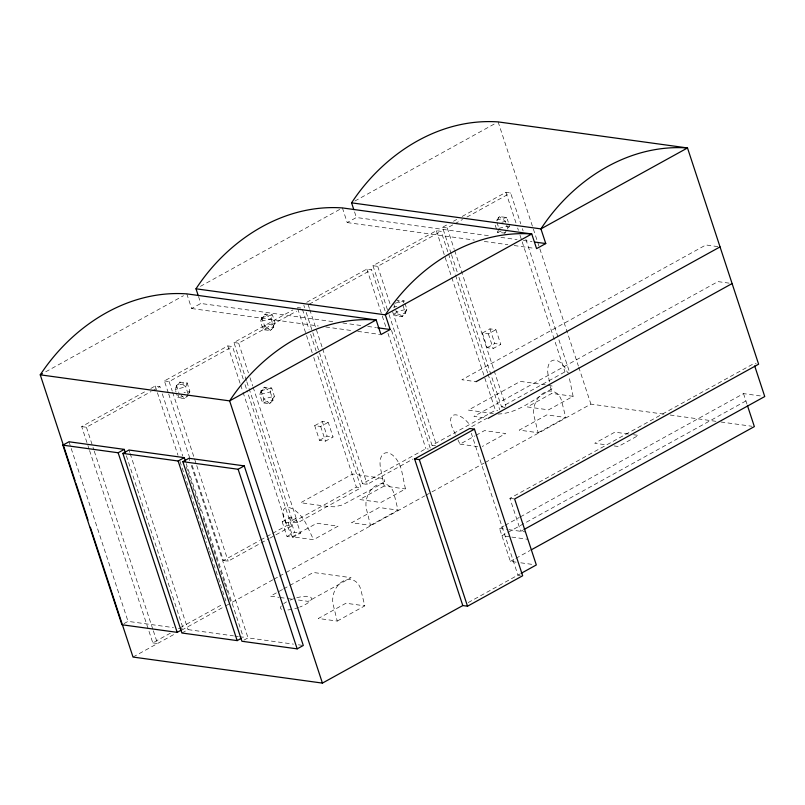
<?xml version="1.0" encoding="UTF-8"?>
<svg xmlns="http://www.w3.org/2000/svg" width="805" height="805" viewBox="0 0 805 805"><rect width="100%" height="100%" fill="white"/><g stroke="black" fill="none" stroke-linecap="round" stroke-linejoin="round"><path stroke-width="0.6" stroke-dasharray="4.03 3.02" d="M179.284 393.836L177.915 397.761L185.231 398.586L188.471 395.094M189.155 393.132L189.839 391.17L187.132 382.928L179.817 382.103L176.577 385.595L175.208 389.519L175.983 391.874M403.466 302.871L404.15 300.909L398.052 300.225M498.567 229.355L497.54 232.293L504.856 233.118L507.281 230.502M187.867 394.349L185.231 398.586L180.984 395.185M188.521 393.293L189.839 391.17L183.973 392.649M496.806 220.882L499.442 216.646L506.758 217.471L508.297 222.18M45.714 371.809L183.53 295.687M200.405 286.369L340.213 209.139M354.864 201.029L494.844 123.708M186.81 293.875L191.62 308.536L200.807 303.465L335.353 321.97M342.417 207.921L347.207 222.583L356.404 217.501L490.949 236.016M89.164 449.311L81.697 426.61L145.343 391.461M150.827 388.433L155.214 386.008L159.933 386.652L160.718 389.046M168.315 392.82L164.401 380.926L227.805 345.909L232.524 346.563L243.472 379.859M246.441 380.584L233.923 342.528L292.95 309.915M306.725 302.308L366.849 269.101L371.568 269.745L385.253 311.374M387.447 309.724L372.977 265.71L436.37 230.693L441.09 231.347L448.133 252.75M451.102 253.474L442.498 227.312L447.962 224.293M453.426 221.274L456.707 219.463M462.171 216.444L505.892 192.294L510.612 192.938L520.785 223.86M81.697 426.61L86.417 427.264L151.159 391.502M152.256 390.898L159.933 386.652M164.401 380.926L169.12 381.58L232.524 346.563M233.923 342.528L238.642 343.172L296.582 311.173M309.261 304.169L371.568 269.745M372.977 265.71L377.696 266.364L441.09 231.347M442.498 227.312L447.218 227.956L453.779 224.333M454.865 223.73L462.523 219.503M466.89 217.088L510.612 192.938M314.705 425.664L322.272 421.478L328.239 422.303L333.059 436.964L325.492 441.15L319.525 440.325L314.705 425.664L320.672 426.489L328.239 422.303M482.386 333.039L489.963 328.853L495.92 329.678L500.75 344.339L493.173 348.515L487.206 347.7L482.386 333.039L488.353 333.854L495.92 329.678M319.525 440.325L327.092 436.139L333.059 436.964M487.206 347.7L494.783 343.514L500.75 344.339M282.193 521.811L289.76 517.625L295.727 518.45L300.547 533.111L292.98 537.297L287.013 536.472L282.193 521.811L288.16 522.636L295.727 518.45M192.164 465.371L223.448 560.522L259.522 540.598M260.619 539.994L271.547 533.957M272.633 533.353L286.852 525.504L291.571 526.158L246.984 390.566M246.833 381.771L292.97 522.123L356.374 487.095L361.093 487.75L316.516 352.157M319.484 352.882L362.502 483.714L425.895 448.697L428.26 449.019M389.006 314.483L432.023 445.306L495.417 410.288L497.782 410.61M458.92 277.262L501.545 406.907L564.939 371.88L568.481 372.373M223.448 560.522L228.167 561.176L268.608 538.837M269.705 538.233L291.571 526.158M292.97 522.123L297.689 522.767L361.093 487.75M362.502 483.714L367.221 484.369L413.126 459.001M471.72 426.64L487.025 418.187M123.96 623.623L128.045 621.369L173.488 627.618M287.013 536.472L294.58 532.286L300.547 533.111M292.296 536.784L316.808 523.25L338.04 526.168L313.537 539.702L292.296 536.784L285.121 521.419A18.223 8.372 53.2 0 1 288.562 507.522A18.223 8.372 53.2 0 1 306.363 524.347L313.537 539.702M384.186 486.019L359.684 499.553L380.926 502.481L405.428 488.947L401.846 471.599A18.223 9.821 69.4 0 0 387.658 452.792A18.223 9.821 69.4 0 0 380.614 468.671L384.186 486.019L405.428 488.947M457.934 439.761L459.987 444.149L474.9 435.918M475.966 435.324L484.489 430.615L505.721 433.543L482.286 446.483M573.11 396.312L551.878 393.393L527.366 406.928L548.608 409.856L573.11 396.312L569.538 378.964A18.223 9.821 69.4 0 0 568.974 376.71M89.556 450.508L152.799 642.863L170.358 633.163M180.229 627.709L223.015 604.072M370.471 525.343L398.042 510.118L394.048 493.958A18.223 13.886 -72.2 0 0 376.277 485.405A18.223 13.886 -72.2 0 0 366.486 509.183L370.471 525.343L351.594 522.747L379.165 507.522L398.042 510.118M538.153 432.718L565.724 417.493L561.729 401.323A18.223 13.886 -72.2 0 0 543.959 392.78A18.223 13.886 -72.2 0 0 534.168 416.557L538.153 432.718L519.275 430.122L546.847 414.897L565.724 417.493M133.016 657.051L175.077 633.817M181.658 630.174L224.444 606.537M225.541 605.934L228.841 604.112M272.855 579.801L231.035 602.905L228.278 594.543M273.952 579.198L278.349 576.762M279.456 576.149L284.96 573.11M286.057 572.506L424.728 495.91M425.825 495.296L484.147 463.076M485.254 462.473L590.9 404.11L663.964 414.162M181.91 633.002L188.038 629.621L233.48 635.87M282.535 589.481L270.44 596.163L278.963 597.34M283.632 588.878L313.326 572.476L351.071 577.668L308.194 601.365L297.226 599.856M243.945 640.136L248.02 637.872L293.473 644.131M522.918 530.123L520.755 531.32L509.907 498.325L753.903 363.548L756.267 363.87M516.126 562.172L510.36 561.377L499.513 528.392L503.91 525.967M505.007 525.363L519.295 517.464M520.402 516.86L743.518 393.615L761.208 396.05M337.235 621.068L364.806 605.843L360.811 589.683A18.223 13.886 -72.2 0 0 343.041 581.13A18.223 13.886 -72.2 0 0 333.25 604.907L337.235 621.068L318.357 618.471L345.929 603.247L364.806 605.843M745.923 400.94L501.928 535.728L510.581 536.915M510.36 561.377L514.757 558.952M515.854 558.348L530.133 550.459M468.208 602.573L520.1 573.915M501.867 222.281L505.389 221.395L506.758 217.471L496.202 220.137L499.442 216.646L505.389 221.395L508.096 229.636L509.464 225.712L504.856 233.118L503.155 231.76M498.909 228.368L508.287 226.004M501.052 231.407L497.54 232.293L494.834 224.062M394.762 303.274L404.15 300.909M393.393 307.198L396.915 306.313M182.604 396.573L177.915 397.761L176.365 393.051M497.903 414.032C518.37 413.508 535.416 398.113 552.471 388.503L552.119 386.028L547.762 385.152M717.889 246.612L705.905 244.962L461.909 379.749L476.057 381.691M500.911 237.384L517.112 239.618M523.341 240.474L532.055 241.671M347.207 222.583L474.286 240.061M484.248 241.43L507.915 244.69M514.154 245.545L534.077 248.292M729.139 283.149L717.949 281.609L473.954 416.396L486.934 418.177M297.327 307.5L300.859 307.993M342.829 322.996L362.753 325.743M367.744 326.428L376.458 327.625M191.62 308.536L318.267 325.965M325.713 326.981L352.781 330.704M357.682 331.378L379.749 334.417M545.267 384.81L520.342 381.379L468.369 410.087L495.548 413.83M670.152 415.018L715.977 421.317M720.928 422.001L751.88 426.258M501.545 406.907L505.087 407.39M628.524 434.036L614.869 432.154L594.774 443.263L607.191 444.964M633.495 434.72L638.456 435.404L618.361 446.503L613.39 445.819M459.987 444.149L477.677 446.584M432.023 445.306L435.565 445.799M509.907 498.325L514.626 498.979M499.513 528.392L507.774 529.529M508.951 529.69L525.474 531.964M511.809 537.086L527.879 539.3M520.744 562.806L532.699 564.456M520.302 575.424L517.937 575.102L471.307 433.261M280.18 597.511L286.268 598.346M287.486 598.518L292.356 599.182M178.398 628.292L183.319 628.977L126.224 455.328M234.708 636.041L238.391 636.554M239.618 636.715L243.301 637.228L186.217 463.579M298.383 644.805L302.066 645.308M152.799 642.863L157.518 643.507L153.202 630.365M396.835 300.084L401.081 303.475M455.368 434.277L452.802 428.793A18.223 8.372 53.2 0 1 454.312 414.907A18.223 8.372 53.2 0 1 470.492 425.724M743.518 393.615L747.07 404.442M498.124 121.897L537.277 240.977M537.66 242.164L578.372 366.003M578.765 367.201L590.9 404.11M522.344 228.62L523.129 230.995M525.866 239.327L569.276 371.347M505.892 192.294L516.065 223.216M517.625 227.966L518.41 230.351M519.97 235.11L564.939 371.88M496.977 222.482L498.516 227.191M489.963 328.853L494.783 343.514M488.353 333.854L493.173 348.515M447.218 227.956L454.251 249.369M454.644 250.556L493.747 369.495M494.139 370.682L505.872 406.364M451.494 254.662L457.361 272.503M448.526 253.937L455.167 274.163M455.56 275.35L487.629 372.876M488.021 374.063L499.744 409.745M436.37 230.693L495.417 410.288M404.925 303.264L406.857 309.15L405.489 313.075L402.248 316.556L394.933 315.731L393.766 312.199M402.782 304.833L405.489 313.075L394.933 315.731L396.302 311.807L393.595 303.566M377.696 266.364L390.596 305.618M392.548 311.565L436.35 444.773M354.552 211.866L356.404 217.501M391.512 330.402L430.222 448.154M366.849 269.101L386.008 327.383M387.96 333.32L425.895 448.697M308.174 304.773L309.341 308.335M309.734 309.523L322.252 347.589M322.634 348.776L367.221 484.369M303.837 305.306L304.622 307.691M306.192 312.441L312.441 331.479M312.833 332.666L319.092 351.694M302.439 309.341L309.08 329.557M310.65 334.317L316.124 350.97M297.719 308.697L312.179 352.701M313.749 357.46L356.374 487.095M322.272 421.478L327.092 436.139M320.672 426.489L325.492 441.15M238.642 343.172L248.423 372.906M249.983 377.666L252.72 385.987M253.112 387.185L297.689 522.767M289.76 517.625L294.58 532.286M245.032 384.619L246.602 389.379M288.16 522.636L292.98 537.297M227.805 345.909L240.313 383.965M240.705 385.162L242.657 391.109M243.05 392.297L286.852 525.504M198.513 296.451L200.807 303.465M188.078 393.917L185.764 386.853L179.817 382.103L175.208 389.519L185.764 386.853L187.132 382.928L176.577 385.595L178.891 392.659M169.12 381.58L172.25 391.089M172.642 392.287L194.146 457.703M194.538 458.89L228.167 561.176M168.708 394.017L190.604 460.621M188.974 458.276L189.759 460.661M191.318 465.421L248.02 637.872M162.288 393.826L182.715 455.952M186.247 466.699L201.572 513.298M203.142 518.078L204.712 522.858M205.104 524.045L223.961 581.401M224.354 582.589L225.923 587.368M226.316 588.566L227.885 593.345M155.214 386.008L177.996 455.298M179.958 461.275L206.674 542.52M208.243 547.299L209.028 549.684M209.421 550.882L218.064 577.165M218.457 578.362L220.027 583.142M220.419 584.329L225.923 601.053M128.981 450.025L129.766 452.41M130.158 453.597L188.038 629.621M86.417 427.264L93.883 449.965M94.276 451.162L152.799 629.178M68.999 441.774L128.045 621.369M549.493 381.832L548.296 376.046A18.223 9.821 69.4 0 1 553.337 360.207A18.223 9.821 69.4 0 1 567.354 372.222M550.439 386.45L551.878 393.393M290.052 600.158A16.201 4.921 -18.2 0 1 310.67 597.199A16.201 4.921 -18.2 0 1 299.782 607.051M298.625 607.473A16.201 4.921 -18.2 0 1 286.6 610.039M281.72 609.365A16.201 4.921 -18.2 0 1 281.7 605.42M283.712 603.659A16.201 4.921 -18.2 0 1 286.56 601.868M261.856 317.532L260.488 321.457L263.195 329.698L270.51 330.523L273.75 327.031L275.119 323.107L272.412 314.866L265.097 314.041L261.856 317.532L264.563 325.763L270.51 330.523L275.119 323.107L264.563 325.763L263.195 329.698L273.75 327.031L271.044 318.79L265.097 314.041L260.488 321.457L271.044 318.79L272.412 314.866L261.856 317.532M261.102 390.677L259.733 394.601L262.45 402.842L269.766 403.667L273.006 400.176L274.374 396.251L271.657 388.02L264.342 387.185L261.102 390.677L263.819 398.918L269.766 403.667L274.374 396.251L263.819 398.918L262.45 402.842L273.006 400.176L270.289 391.944L264.342 387.185L259.733 394.601L270.289 391.944L271.657 388.02L261.102 390.677M406.857 309.15L402.248 316.556L396.302 311.807L406.857 309.15M384.79 481.138L380.453 484.55L342.306 504.977L334.679 506.798L329.104 506.627L300.688 502.723L352.66 474.004L384.438 478.663L384.79 481.138"/><path stroke-width="1.21" d="M198.131 295.284L195.997 288.804C227.644 240.303 282.897 203.735 342.417 207.921L531.753 233.973L536.573 248.634L545.76 243.553L540.94 228.892C572.627 180.36 627.93 143.783 687.5 147.949L758.622 364.192L514.626 498.979L536.321 564.949L521.177 573.311M351.584 202.84C383.411 154.329 438.504 117.832 498.124 121.897L687.5 147.949L540.94 228.892L351.584 202.84L353.808 209.612M42.434 373.621L40.25 374.828L75.086 480.806M181.276 630.104L177.191 632.358L121.917 624.75L62.87 445.155L68.999 441.774L124.262 449.381L125.439 452.943M62.87 445.155L118.144 452.762L124.262 449.381M241.258 638.355L237.183 640.609L181.91 633.002L122.863 453.406L128.981 450.025L184.254 457.632L185.432 461.195M195.997 288.804L385.333 314.846L531.753 233.973C472.223 229.787 416.97 266.354 385.333 314.846L390.163 329.507L380.976 334.588L376.156 319.927L186.81 293.875C127.12 289.659 72.118 326.407 40.25 374.828L229.626 400.88L376.156 319.927C316.496 315.721 261.424 352.409 229.626 400.88L322.423 683.103L462.805 605.561L467.524 606.205L522.656 575.756L474.457 429.146L469.738 428.491L414.605 458.951L462.805 605.561M122.863 453.406L178.136 461.013L184.254 457.632M182.846 461.668L188.974 458.276L244.247 465.884L303.294 645.479L297.176 648.86L241.903 641.263L182.846 461.668L238.119 469.265L244.247 465.884M720.052 246.904L476.057 381.691M488.112 418.348L732.107 283.561M414.605 458.951L419.325 459.605L474.457 429.146M523.995 529.519L764.75 396.533L754.677 365.903M531.23 549.855L754.355 426.6L747.463 405.609M534.55 242.013L545.76 243.553M377.706 327.796L390.163 329.507M322.423 683.103L133.016 657.051L90.351 527.245M419.325 459.605L467.524 606.205M238.119 469.265L297.176 648.86M178.136 461.013L237.183 640.609M118.144 452.762L177.191 632.358M75.871 483.191L88.007 520.1"/></g></svg>
